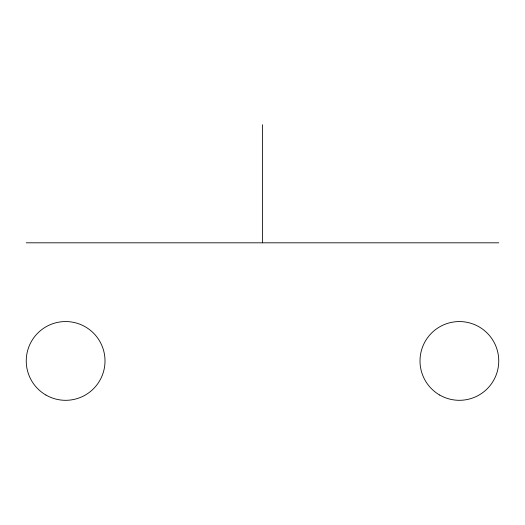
<?xml version="1.0" encoding="UTF-8"?>
<svg xmlns="http://www.w3.org/2000/svg" width="525" height="525" viewBox="0 0 525 525"><rect width="100%" height="100%" fill="white"/><g stroke="black" fill="none" stroke-linecap="round" stroke-linejoin="round"><path stroke-width="0.79" d="M26.25 242.812L498.75 242.812M262.5 124.688L262.5 242.812M439.688 395.036A39.375 39.375 0 0 0 498.75 360.938A39.375 39.375 0 0 0 439.688 326.839A39.375 39.375 0 0 0 439.688 395.036M45.938 395.036A39.375 39.375 0 0 0 105.007 360.938A39.375 39.375 0 0 0 45.938 326.832A39.375 39.375 0 0 0 45.938 395.036"/></g></svg>
